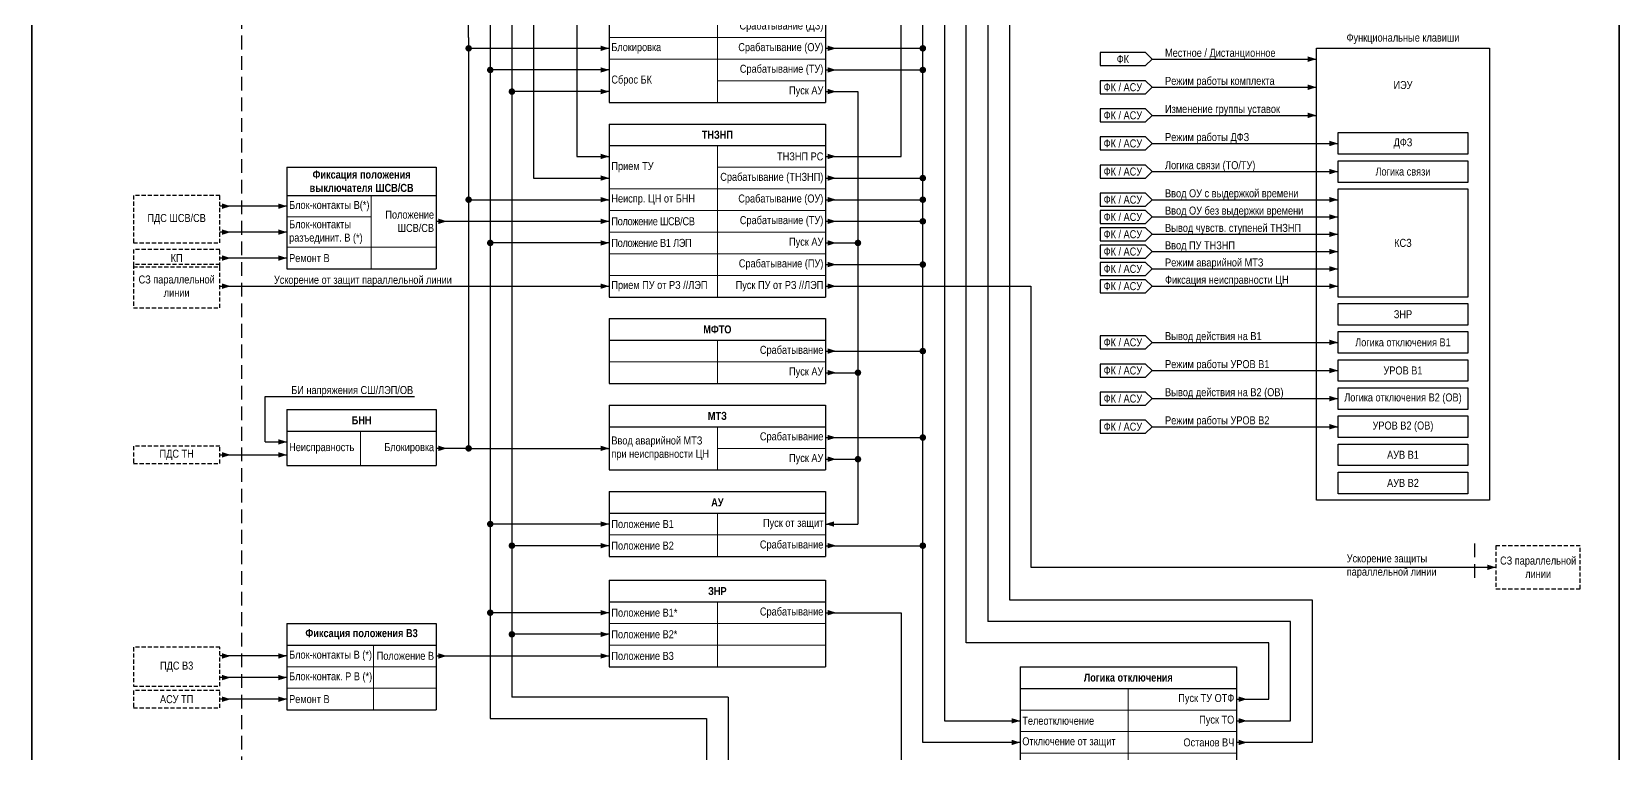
# Model space of a CAD drawing. Header units: millimetres. Extents: x -14593 to 14732, y -17400 to 5232.
# Drawn here: x 1998 to 2732, y -3411 to -3077 of the extents above; entities that cross this region are included whole.
import ezdxf

# ---------------------------------------------------------------- set-up
doc = ezdxf.new("R2010")
doc.units = ezdxf.units.MM
doc.linetypes.add('штриховая2', pattern=[9.525, 6.35, -3.175])
for name, color, linetype, lineweight in [('Основная', 7, 'Continuous', 30), ('Отключение_включение', 1, 'Continuous', 30), ('Цепи внешние', 84, 'Continuous', 30), ('Цепи внутренние', 5, 'Continuous', 30), ('Цепь - ФК и АСУ', 132, 'Continuous', 30)]:
    doc.layers.add(name, color=color, linetype=linetype, lineweight=lineweight)
doc.layers.add('Рамка', color=8, linetype='Continuous', lineweight=35, plot=False)
doc.styles.add('Narrow', font='ARIALN.TTF')
doc.styles.add('Табл дан', font='ARIALN.TTF')
doc.styles.add('Табл загол', font='ARIALNB.TTF')

# ---------------------------------------------------------------- blocks, each defined once
blk = doc.blocks.new('*T59')
at = {"layer": 'Основная', "color": 0, "linetype": 'ByBlock', "lineweight": -2, "transparency": 16777216}
for p, q in [((0, 0), (100, 0)), ((0, 0), (0, -10)), ((100, 0), (100, -10))]:
    blk.add_line(p, q, dxfattribs=at)
at = {"layer": 'Основная', "color": 0, "linetype": 'ByBlock', "lineweight": 30, "transparency": 16777216}
for p, q in [((0, -10), (100, -10)), ((0, -10), (0, -60)), ((100, -10), (100, -60)), ((0, -60), (100, -60))]:
    blk.add_line(p, q, dxfattribs=at)
at = {"layer": 'Основная', "color": 0, "linetype": 'ByBlock', "lineweight": 18, "transparency": 16777216}
for p, q in [((50, -10), (50, -60)), ((50, -20), (100, -20)), ((0, -30), (100, -30)), ((0, -40), (100, -40)), ((50, -50), (100, -50))]:
    blk.add_line(p, q, dxfattribs=at)
at = {"layer": 'Основная', "color": 0, "transparency": 16777216, "char_height": 3.7}
for s, insert, width, attachment_point, style in [('{\\C256;ДЗ}', (50, -5), 97, 5, 'Табл загол'), ('ДЗ РС', (99, -15), 48, 6, 'Табл дан'), ('Прием ТУ', (1, -20), 48, 4, 'Табл дан'), ('Срабатывание (ДЗ)', (99, -25), 48, 6, 'Табл дан'), ('{\\C256;Блокировка}', (1, -35), 48, 4, 'Табл дан'), ('Срабатывание (ОУ)', (99, -35), 48, 6, 'Табл дан'), ('Срабатывание (ТУ)', (99, -45), 48, 6, 'Табл дан'), ('Сброс БК', (1, -50), 48, 4, 'Табл дан'), ('Пуск АУ', (99, -55), 48, 6, 'Табл дан')]:
    blk.add_mtext(s, dxfattribs=dict(at, insert=insert, width=width, attachment_point=attachment_point, style=style))
blk = doc.blocks.new('*T60')
at = {"layer": 'Основная', "color": 0, "linetype": 'ByBlock', "lineweight": -2, "transparency": 16777216}
for p, q in [((0, 0), (100, 0)), ((0, 0), (0, -10)), ((100, 0), (100, -10))]:
    blk.add_line(p, q, dxfattribs=at)
at = {"layer": 'Основная', "color": 0, "linetype": 'ByBlock', "lineweight": 30, "transparency": 16777216}
for p, q in [((0, -10), (100, -10)), ((0, -10), (0, -30)), ((100, -10), (100, -30)), ((0, -30), (100, -30))]:
    blk.add_line(p, q, dxfattribs=at)
at = {"layer": 'Основная', "color": 0, "linetype": 'ByBlock', "lineweight": 18, "transparency": 16777216}
for p, q in [((50, -10), (50, -30)), ((0, -20), (100, -20))]:
    blk.add_line(p, q, dxfattribs=at)
at = {"layer": 'Основная', "color": 0, "transparency": 16777216, "char_height": 3.7}
for s, insert, width, attachment_point, style in [('{\\C256;МФТО}', (50, -5), 97, 5, 'Табл загол'), ('Срабатывание ', (99, -15), 48, 6, 'Табл дан'), ('Пуск АУ', (99, -25), 48, 6, 'Табл дан')]:
    blk.add_mtext(s, dxfattribs=dict(at, insert=insert, width=width, attachment_point=attachment_point, style=style))
blk = doc.blocks.new('*T61')
at = {"layer": 'Основная', "color": 0, "linetype": 'ByBlock', "lineweight": -2, "transparency": 16777216}
for p, q in [((0, 0), (100, 0)), ((0, 0), (0, -10)), ((100, 0), (100, -10))]:
    blk.add_line(p, q, dxfattribs=at)
at = {"layer": 'Основная', "color": 0, "linetype": 'ByBlock', "lineweight": 30, "transparency": 16777216}
for p, q in [((0, -10), (100, -10)), ((0, -10), (0, -30)), ((100, -10), (100, -30)), ((0, -30), (100, -30))]:
    blk.add_line(p, q, dxfattribs=at)
at = {"layer": 'Основная', "color": 0, "linetype": 'ByBlock', "lineweight": 18, "transparency": 16777216}
for p, q in [((50, -10), (50, -30)), ((50, -20), (100, -20))]:
    blk.add_line(p, q, dxfattribs=at)
at = {"layer": 'Основная', "color": 0, "transparency": 16777216, "char_height": 3.7}
for s, insert, width, attachment_point, style in [('{\\C256;МТЗ}', (50, -5), 97, 5, 'Табл загол'), ('Ввод аварийной МТЗ при неисправности ЦН', (1, -20), 48, 4, 'Табл дан'), ('Срабатывание', (99, -15), 48, 6, 'Табл дан'), ('Пуск АУ', (99, -25), 48, 6, 'Табл дан')]:
    blk.add_mtext(s, dxfattribs=dict(at, insert=insert, width=width, attachment_point=attachment_point, style=style))
blk = doc.blocks.new('*T62')
at = {"layer": 'Основная', "color": 0, "linetype": 'ByBlock', "lineweight": -2, "transparency": 16777216}
for p, q in [((0, 0), (100, 0)), ((0, 0), (0, -10)), ((100, 0), (100, -10))]:
    blk.add_line(p, q, dxfattribs=at)
at = {"layer": 'Основная', "color": 0, "linetype": 'ByBlock', "lineweight": 30, "transparency": 16777216}
for p, q in [((0, -10), (100, -10)), ((0, -10), (0, -30)), ((100, -10), (100, -30)), ((0, -30), (100, -30))]:
    blk.add_line(p, q, dxfattribs=at)
at = {"layer": 'Основная', "color": 0, "linetype": 'ByBlock', "lineweight": 18, "transparency": 16777216}
for p, q in [((50, -10), (50, -30)), ((0, -20), (100, -20))]:
    blk.add_line(p, q, dxfattribs=at)
at = {"layer": 'Основная', "color": 0, "transparency": 16777216, "char_height": 3.7}
for s, insert, width, attachment_point, style in [('{\\C256;АУ}', (50, -5), 97, 5, 'Табл загол'), ('Положение В1', (1, -15), 48, 4, 'Табл дан'), ('Пуск от защит', (99, -15), 48, 6, 'Табл дан'), ('Положение В2', (1, -25), 48, 4, 'Табл дан'), ('Срабатывание', (99, -25), 48, 6, 'Табл дан')]:
    blk.add_mtext(s, dxfattribs=dict(at, insert=insert, width=width, attachment_point=attachment_point, style=style))
blk = doc.blocks.new('*T63')
at = {"layer": 'Основная', "color": 0, "linetype": 'ByBlock', "lineweight": -2, "transparency": 16777216}
for p, q in [((0, 0), (100, 0)), ((0, 0), (0, -10)), ((100, 0), (100, -10))]:
    blk.add_line(p, q, dxfattribs=at)
at = {"layer": 'Основная', "color": 0, "linetype": 'ByBlock', "lineweight": 30, "transparency": 16777216}
for p, q in [((0, -10), (100, -10)), ((0, -10), (0, -40)), ((100, -10), (100, -40)), ((0, -40), (100, -40))]:
    blk.add_line(p, q, dxfattribs=at)
at = {"layer": 'Основная', "color": 0, "linetype": 'ByBlock', "lineweight": 18, "transparency": 16777216}
for p, q in [((50, -10), (50, -40)), ((0, -20), (100, -20)), ((0, -30), (100, -30))]:
    blk.add_line(p, q, dxfattribs=at)
at = {"layer": 'Основная', "color": 0, "transparency": 16777216, "char_height": 3.7}
for s, insert, width, attachment_point, style in [('{\\C256;ЗНР}', (50, -5), 97, 5, 'Табл загол'), ('\\A1;Положение В1*', (1, -15), 48, 4, 'Табл дан'), ('Срабатывание', (99, -15), 48, 6, 'Табл дан'), ('\\A1;Положение В2*', (1, -25), 48, 4, 'Табл дан'), ('\\A1;Положение В3', (1, -35), 48, 4, 'Табл дан')]:
    blk.add_mtext(s, dxfattribs=dict(at, insert=insert, width=width, attachment_point=attachment_point, style=style))
blk = doc.blocks.new('Point')
at = {"layer": 'Основная', "color": 0, "const_width": 1.5}
blk.add_lwpolyline([(-0.75, 0, 1), (0.75, 0, 1)], format="xyb", close=True, dxfattribs=at)
blk = doc.blocks.new('*T64')
at = {"layer": 'Основная', "color": 0, "linetype": 'ByBlock', "lineweight": -2, "transparency": 16777216}
for p, q in [((0, 0), (100, 0)), ((0, 0), (0, -10)), ((100, 0), (100, -10))]:
    blk.add_line(p, q, dxfattribs=at)
at = {"layer": 'Основная', "color": 0, "linetype": 'ByBlock', "lineweight": 30, "transparency": 16777216}
for p, q in [((0, -10), (100, -10)), ((0, -10), (0, -70)), ((100, -10), (100, -70)), ((0, -70), (100, -70))]:
    blk.add_line(p, q, dxfattribs=at)
at = {"layer": 'Основная', "color": 0, "linetype": 'ByBlock', "lineweight": 18, "transparency": 16777216}
for p, q in [((50, -10), (50, -70)), ((0, -20), (100, -20)), ((0, -30), (100, -30)), ((0, -40), (100, -40)), ((0, -50), (100, -50)), ((50, -60), (100, -60))]:
    blk.add_line(p, q, dxfattribs=at)
at = {"layer": 'Основная', "color": 0, "transparency": 16777216, "char_height": 3.7}
for s, insert, width, attachment_point, style in [('{\\C256;Логика отключения}', (50, -5), 97, 5, 'Табл загол'), ('Пуск ТУ ОТФ', (99, -15), 48, 6, 'Табл дан'), ('Телеотключение', (1, -25), 48, 4, 'Табл дан'), ('Пуск ТО', (99, -25), 48, 6, 'Табл дан'), ('{\\C256;Отключение от защит}', (1, -35), 48, 4, 'Табл дан'), ('Останов ВЧ', (99, -35), 48, 6, 'Табл дан'), ('Отключение от ЗНР', (1, -45), 48, 4, 'Табл дан'), ('Отключение', (99, -45), 48, 6, 'Табл дан'), ('Отключение от УРОВ', (1, -60), 48, 4, 'Табл дан'), ('Запрет АПВ', (99, -55), 48, 6, 'Табл дан')]:
    blk.add_mtext(s, dxfattribs=dict(at, insert=insert, width=width, attachment_point=attachment_point, style=style))
blk = doc.blocks.new('*T65')
at = {"layer": 'Основная', "color": 0, "linetype": 'ByBlock', "lineweight": -2, "transparency": 16777216}
for p, q in [((0, 0), (69, 0)), ((0, 0), (0, -10)), ((69, 0), (69, -10))]:
    blk.add_line(p, q, dxfattribs=at)
at = {"layer": 'Основная', "color": 0, "linetype": 'ByBlock', "lineweight": 30, "transparency": 16777216}
for p, q in [((0, -10), (69, -10)), ((0, -10), (0, -26)), ((69, -10), (69, -26)), ((0, -26), (69, -26))]:
    blk.add_line(p, q, dxfattribs=at)
at = {"layer": 'Основная', "color": 0, "linetype": 'ByBlock', "lineweight": 18, "transparency": 16777216}
blk.add_line((34, -10), (34, -26), dxfattribs=at)
at = {"layer": 'Основная', "color": 0, "transparency": 16777216, "char_height": 3.7}
for s, insert, width, attachment_point, style in [('{\\C256;БНН}', (34.5, -5), 66, 5, 'Табл загол'), ('Неисправность', (1, -18), 32, 4, 'Табл дан'), ('Блокировка', (68, -18), 33, 6, 'Табл дан')]:
    blk.add_mtext(s, dxfattribs=dict(at, insert=insert, width=width, attachment_point=attachment_point, style=style))
blk = doc.blocks.new('*T69')
at = {"layer": 'Основная', "color": 0, "linetype": 'ByBlock', "lineweight": -2, "transparency": 16777216}
for p, q in [((0, 0), (100, 0)), ((0, 0), (0, -10)), ((100, 0), (100, -10))]:
    blk.add_line(p, q, dxfattribs=at)
at = {"layer": 'Основная', "color": 0, "linetype": 'ByBlock', "lineweight": 30, "transparency": 16777216}
for p, q in [((0, -10), (100, -10)), ((0, -10), (0, -80)), ((100, -10), (100, -80)), ((0, -80), (100, -80))]:
    blk.add_line(p, q, dxfattribs=at)
at = {"layer": 'Основная', "color": 0, "linetype": 'ByBlock', "lineweight": 18, "transparency": 16777216}
for p, q in [((50, -10), (50, -80)), ((50, -20), (100, -20)), ((0, -30), (100, -30)), ((0, -40), (100, -40)), ((0, -50), (100, -50)), ((0, -60), (100, -60)), ((0, -70), (100, -70))]:
    blk.add_line(p, q, dxfattribs=at)
at = {"layer": 'Основная', "color": 0, "transparency": 16777216, "char_height": 3.7}
for s, insert, width, attachment_point, style in [('{\\C256;ТНЗНП}', (50, -5), 97, 5, 'Табл загол'), ('ТНЗНП РС', (99, -15), 48, 6, 'Табл дан'), ('Прием ТУ', (1, -20), 48, 4, 'Табл дан'), ('Срабатывание ({\\C256;ТНЗНП)}', (99, -25), 48, 6, 'Табл дан'), ('{\\C256;Неиспр. ЦН от БНН}', (1, -35), 48, 4, 'Табл дан'), ('Срабатывание (ОУ)', (99, -35), 48, 6, 'Табл дан'), ('{\\T0.95;Положение ШСВ/СВ}', (1, -45), 48, 4, 'Табл дан'), ('Срабатывание (ТУ)', (99, -45), 48, 6, 'Табл дан'), ('{\\T0.95;Положение В1 ЛЭП}', (1, -55), 48, 4, 'Табл дан'), ('Пуск АУ', (99, -55), 48, 6, 'Табл дан'), ('Срабатывание (ПУ)', (99, -65), 48, 6, 'Табл дан'), ('Прием ПУ от РЗ //ЛЭП', (1, -75), 48, 4, 'Табл дан'), ('Пуск ПУ от РЗ //ЛЭП', (99, -75), 48, 6, 'Табл дан')]:
    blk.add_mtext(s, dxfattribs=dict(at, insert=insert, width=width, attachment_point=attachment_point, style=style))
blk = doc.blocks.new('*T73')
at = {"layer": 'Основная', "color": 0, "linetype": 'ByBlock', "lineweight": -2, "transparency": 16777216}
for p, q in [((0, 0), (69, 0)), ((0, 0), (0, -12.99)), ((69, 0), (69, -12.99))]:
    blk.add_line(p, q, dxfattribs=at)
at = {"layer": 'Основная', "color": 0, "linetype": 'ByBlock', "lineweight": 30, "transparency": 16777216}
for p, q in [((0, -12.99), (69, -12.99)), ((0, -12.99), (0, -47.01)), ((69, -12.99), (69, -47.01)), ((0, -47.01), (69, -47.01))]:
    blk.add_line(p, q, dxfattribs=at)
at = {"layer": 'Основная', "color": 0, "linetype": 'ByBlock', "lineweight": 18, "transparency": 16777216}
for p, q in [((39, -12.99), (39, -47.01)), ((0, -22.99), (39, -22.99)), ((0, -37.01), (69, -37.01))]:
    blk.add_line(p, q, dxfattribs=at)
at = {"layer": 'Основная', "color": 0, "transparency": 16777216, "char_height": 3.7}
for s, insert, width, attachment_point, style in [('Фиксация положения выключателя ШСВ/СВ', (34.5, -6.5), 66, 5, 'Табл загол'), ('Блок-контакты В(*)', (1, -17.99), 37, 4, 'Табл дан'), ('\\A1;Положение {\\A0;\\C256;ШСВ/СВ}', (68, -25), 28, 6, 'Табл дан'), ('Блок-контакты разъединит. В (*)', (1, -30), 37, 4, 'Табл дан'), ('Ремонт В', (1, -42.01), 37, 4, 'Табл дан')]:
    blk.add_mtext(s, dxfattribs=dict(at, insert=insert, width=width, attachment_point=attachment_point, style=style))
blk = doc.blocks.new('*T207')
at = {"layer": 'Основная', "color": 0, "linetype": 'ByBlock', "lineweight": -2, "transparency": 16777216}
for p, q in [((0, 0), (69, 0)), ((0, 0), (0, -10)), ((69, 0), (69, -10))]:
    blk.add_line(p, q, dxfattribs=at)
at = {"layer": 'Основная', "color": 0, "linetype": 'ByBlock', "lineweight": 30, "transparency": 16777216}
for p, q in [((0, -10), (69, -10)), ((0, -10), (0, -40)), ((69, -10), (69, -40)), ((0, -40), (69, -40))]:
    blk.add_line(p, q, dxfattribs=at)
at = {"layer": 'Основная', "color": 0, "linetype": 'ByBlock', "lineweight": 18, "transparency": 16777216}
for p, q in [((40, -10), (40, -40)), ((0, -20), (69, -20)), ((0, -30), (69, -30))]:
    blk.add_line(p, q, dxfattribs=at)
at = {"layer": 'Основная', "color": 0, "transparency": 16777216, "char_height": 3.7}
for s, insert, width, attachment_point, style in [('Фиксация положения В3', (34.5, -5), 66, 5, 'Табл загол'), ('Блок-контакты В (*)', (1, -15), 38, 4, 'Табл дан'), ('\\A1;Положение В', (68, -15), 27, 6, 'Табл дан'), ('Блок-контак. Р В (*)', (1, -25), 38, 4, 'Табл дан'), ('Ремонт В', (1, -35), 38, 4, 'Табл дан')]:
    blk.add_mtext(s, dxfattribs=dict(at, insert=insert, width=width, attachment_point=attachment_point, style=style))

msp = doc.modelspace()

# ---------------------------------------------------------------- linework, layer by layer
at = {"layer": 'Основная'}
msp.add_lwpolyline([(2592, -3085), (2672, -3085), (2672, -3294), (2592, -3294)], close=True, dxfattribs=at)
at = {"layer": 'Основная', "ltscale": 0.3}
for points in [[(2602, -3124), (2662, -3124), (2662, -3134), (2602, -3134)], [(2602, -3137), (2662, -3137), (2662, -3147), (2602, -3147)], [(2602, -3150), (2662, -3150), (2662, -3200), (2602, -3200)], [(2602, -3203), (2662, -3203), (2662, -3213), (2602, -3213)], [(2602, -3216), (2662, -3216), (2662, -3226), (2602, -3226)], [(2602, -3229), (2662, -3229), (2662, -3239), (2602, -3239)], [(2602, -3242), (2662, -3242), (2662, -3252), (2602, -3252)], [(2602, -3255), (2662, -3255), (2662, -3265), (2602, -3265)], [(2602, -3268), (2662, -3268), (2662, -3278), (2602, -3278)], [(2602, -3281), (2662, -3281), (2662, -3291), (2602, -3291)]]:
    msp.add_lwpolyline(points, close=True, dxfattribs=at)
at = {"layer": 'Основная', "color": 5}
for points in [[(2320, -3385), (2220, -3385)], [(2210, -3395), (2310, -3395)]]:
    msp.add_lwpolyline(points, dxfattribs=at)
at = {"layer": 'Отключение_включение', "ltscale": 0.3}
for points in [[(2410, -3406), (2410, -2925)], [(2420, -2975), (2420, -3396)], [(2440, -2995), (2440, -3350)], [(2365, -3145), (2410, -3145)], [(2365, -3155), (2410, -3155), (2410, -3155)], [(2365, -3225), (2410, -3225)], [(2365, -3265), (2410, -3265)], [(2365, -3315), (2410, -3315)], [(2365, -3346), (2400, -3346)], [(2580, -3350), (2440, -3350)], [(2580, -3396), (2580, -3350)], [(2420, -3396), (2455, -3396)], [(2555, -3396), (2580, -3396)], [(2455, -3406), (2410, -3406)]]:
    msp.add_lwpolyline(points, dxfattribs=at)
for points in [[(2370, -3085, 0, 2.5, 0), (2366, -3085, 0, 0, 0)], [(2370, -3095, 0, 2.5, 0), (2366, -3095, 0, 0, 0)], [(2370, -3145, 0, 2.5, 0), (2366, -3145, 0, 0, 0)], [(2370, -3155, 0, 2.5, 0), (2366, -3155, 0, 0, 0)], [(2370, -3165, 0, 2.5, 0), (2366, -3165, 0, 0, 0)], [(2370, -3185, 0, 2.5, 0), (2366, -3185, 0, 0, 0)], [(2370, -3225, 0, 2.5, 0), (2366, -3225, 0, 0, 0)], [(2370, -3265, 0, 2.5, 0), (2366, -3265, 0, 0, 0)], [(2370, -3315, 0, 2.5, 0), (2366, -3315, 0, 0, 0)], [(2370, -3346, 0, 2.5, 0), (2366, -3346, 0, 0, 0)], [(2455, -3396, 0, 2.5, 0), (2451, -3396, 0, 0, 0)], [(2560, -3396, 0, 2.5, 0), (2556, -3396, 0, 0, 0)], [(2455, -3406, 0, 2.5, 0), (2451, -3406, 0, 0, 0)]]:
    msp.add_lwpolyline(points, format="xyseb", dxfattribs=at)
at = {"layer": 'Отключение_включение'}
for points in [[(2365, -3085), (2410, -3085)], [(2365, -3095), (2410, -3095)], [(2365, -3165), (2410, -3165)], [(2365, -3185), (2410, -3185)], [(2400, -3346), (2400, -3416)]]:
    msp.add_lwpolyline(points, dxfattribs=at)
at = {"layer": 'Рамка', "color": 1}
msp.add_lwpolyline([(1998, -2659), (2732, -2659), (2732, -3863), (1998, -3863)], close=True, dxfattribs=at)
at = {"layer": 'Цепи внешние', "linetype": 'штриховая2', "ltscale": 0.3}
for points in [[(2085, -3153), (2045, -3153), (2045, -3175), (2085, -3175)], [(2085, -3178), (2045, -3178), (2045, -3186), (2085, -3186)], [(2085, -3185), (2045, -3185), (2045, -3205), (2085, -3205)], [(2085, -3269), (2045, -3269), (2045, -3277), (2085, -3277)], [(2714, -3315), (2675, -3315), (2675, -3335), (2714, -3335)], [(2085, -3362), (2045, -3362), (2045, -3380), (2085, -3380)], [(2085, -3382), (2045, -3382), (2045, -3390), (2085, -3390)]]:
    msp.add_lwpolyline(points, close=True, dxfattribs=at)
at = {"layer": 'Цепи внешние', "ltscale": 0.3}
for points in [[(2090, -3158, 0, 2.5, 0), (2086, -3158, 0, 0, 0)], [(2116, -3158, 0, 2.5, 0), (2112, -3158, 0, 0, 0)], [(2090, -3170, 0, 2.5, 0), (2086, -3170, 0, 0, 0)], [(2116, -3170, 0, 2.5, 0), (2112, -3170, 0, 0, 0)], [(2090, -3182, 0, 2.5, 0), (2086, -3182, 0, 0, 0)], [(2116, -3182, 0, 2.5, 0), (2112, -3182, 0, 0, 0)], [(2090, -3195, 0, 2.5, 0), (2086, -3195, 0, 0, 0)], [(2265, -3195, 0, 2.5, 0), (2261, -3195, 0, 0, 0)], [(2370, -3195, 0, 2.5, 0), (2366, -3195, 0, 0, 0)], [(2090, -3273, 0, 2.5, 0), (2086, -3273, 0, 0, 0)], [(2116, -3273, 0, 2.5, 0), (2112, -3273, 0, 0, 0)], [(2675, -3325, 0, 2.5, 0), (2671, -3325, 0, 0, 0)], [(2090, -3366, 0, 2.5, 0), (2086, -3366, 0, 0, 0)], [(2116, -3366, 0, 2.5, 0), (2112, -3366, 0, 0, 0)], [(2090, -3376, 0, 2.5, 0), (2086, -3376, 0, 0, 0)], [(2116, -3376, 0, 2.5, 0), (2112, -3376, 0, 0, 0)], [(2090, -3386, 0, 2.5, 0), (2086, -3386, 0, 0, 0)], [(2116, -3386, 0, 2.5, 0), (2112, -3386, 0, 0, 0)]]:
    msp.add_lwpolyline(points, format="xyseb", dxfattribs=at)
at = {"layer": 'Цепи внешние'}
for points in [[(2116, -3158), (2085, -3158)], [(2116, -3170), (2085, -3170)], [(2116, -3182), (2085, -3182)], [(2085, -3195), (2265, -3195)], [(2365, -3195), (2460, -3195)], [(2085, -3273), (2116, -3273)], [(2460, -3325), (2675, -3325)], [(2116, -3366), (2085, -3366)], [(2116, -3376), (2085, -3376)], [(2116, -3386), (2085, -3386)]]:
    msp.add_lwpolyline(points, dxfattribs=at)
at = {"layer": 'Цепи внешние', "ltscale": 0.3}
msp.add_lwpolyline([(2460, -3195), (2460, -3325)], dxfattribs=at)
at = {"layer": 'Цепи внутренние', "linetype": 'штриховая2'}
for points in [[(2095, -2841), (2095, -3706)], [(2665, -3314), (2665, -3333)]]:
    msp.add_lwpolyline(points, dxfattribs=at)
at = {"layer": 'Цепи внутренние'}
for points in [[(2450, -2895), (2450, -3340)], [(2200, -3080), (2200, -2925)], [(2430, -3360), (2430, -3005)], [(2250, -3035), (2250, -3135)], [(2200, -3080), (2200, -3270)], [(2200, -3085), (2265, -3085)], [(2365, -3105), (2380, -3105)], [(2380, -3105), (2380, -3305)], [(2200, -3155), (2265, -3155)], [(2185, -3165), (2265, -3165)], [(2365, -3175), (2380, -3175)], [(2106, -3246), (2175, -3246)], [(2106, -3267), (2106, -3246)], [(2106, -3267), (2116, -3267)], [(2200, -3270), (2265, -3270)], [(2450, -3340), (2590, -3340)], [(2590, -3340), (2590, -3406)], [(2570, -3360), (2430, -3360)], [(2570, -3386), (2570, -3360)], [(2185, -3366), (2265, -3366)], [(2555, -3386), (2570, -3386)], [(2590, -3406), (2555, -3406)]]:
    msp.add_lwpolyline(points, dxfattribs=at)
at = {"layer": 'Цепи внутренние', "ltscale": 0.3}
for points in [[(2210, -2940), (2210, -3395)], [(2220, -2950), (2220, -3385)], [(2230, -3015), (2230, -3145)], [(2400, -3135), (2400, -3015)], [(2265, -3095), (2210, -3095)], [(2265, -3105), (2220, -3105)], [(2250, -3135), (2265, -3135)], [(2365, -3135), (2400, -3135)], [(2230, -3145), (2265, -3145)], [(2265, -3175), (2210, -3175)], [(2365, -3235), (2380, -3235)], [(2200, -3270), (2185, -3270)], [(2365, -3275), (2380, -3275)], [(2265, -3305), (2210, -3305)], [(2365, -3305), (2380, -3305)], [(2265, -3315), (2220, -3315)], [(2265, -3346), (2210, -3346)], [(2265, -3356), (2220, -3356)], [(2320, -3385), (2320, -3759)], [(2310, -3395), (2310, -3759)]]:
    msp.add_lwpolyline(points, dxfattribs=at)
for points in [[(2265, -3085, 0, 2.5, 0), (2261, -3085, 0, 0, 0)], [(2265, -3095, 0, 2.5, 0), (2261, -3095, 0, 0, 0)], [(2265, -3105, 0, 2.5, 0), (2261, -3105, 0, 0, 0)], [(2370, -3105, 0, 2.5, 0), (2366, -3105, 0, 0, 0)], [(2265, -3135, 0, 2.5, 0), (2261, -3135, 0, 0, 0)], [(2370, -3135, 0, 2.5, 0), (2366, -3135, 0, 0, 0)], [(2265, -3145, 0, 2.5, 0), (2261, -3145, 0, 0, 0)], [(2265, -3155, 0, 2.5, 0), (2261, -3155, 0, 0, 0)], [(2190, -3165, 0, 2.5, 0), (2186, -3165, 0, 0, 0)], [(2265, -3165, 0, 2.5, 0), (2261, -3165, 0, 0, 0)], [(2265, -3175, 0, 2.5, 0), (2261, -3175, 0, 0, 0)], [(2370, -3175, 0, 2.5, 0), (2366, -3175, 0, 0, 0)], [(2370, -3235, 0, 2.5, 0), (2366, -3235, 0, 0, 0)], [(2116, -3267, 0, 2.5, 0), (2112, -3267, 0, 0, 0)], [(2190, -3270, 0, 2.5, 0), (2186, -3270, 0, 0, 0)], [(2265, -3270, 0, 2.5, 0), (2261, -3270, 0, 0, 0)], [(2370, -3275, 0, 2.5, 0), (2366, -3275, 0, 0, 0)], [(2265, -3305, 0, 2.5, 0), (2261, -3305, 0, 0, 0)], [(2365, -3305, 0, 2.5, 0), (2369, -3305, 0, 0, 0)], [(2265, -3315, 0, 2.5, 0), (2261, -3315, 0, 0, 0)], [(2265, -3346, 0, 2.5, 0), (2261, -3346, 0, 0, 0)], [(2265, -3356, 0, 2.5, 0), (2261, -3356, 0, 0, 0)], [(2190, -3366, 0, 2.5, 0), (2186, -3366, 0, 0, 0)], [(2265, -3366, 0, 2.5, 0), (2261, -3366, 0, 0, 0)], [(2560, -3386, 0, 2.5, 0), (2556, -3386, 0, 0, 0)], [(2560, -3406, 0, 2.5, 0), (2556, -3406, 0, 0, 0)]]:
    msp.add_lwpolyline(points, format="xyseb", dxfattribs=at)
at = {"layer": 'Цепь - ФК и АСУ', "ltscale": 0.3}
for points in [[(2516, -3090), (2513, -3087), (2492, -3087), (2492, -3093), (2513, -3093), (2516, -3090)], [(2516, -3103), (2513, -3100), (2492, -3100), (2492, -3106), (2513, -3106), (2516, -3103)], [(2516, -3116), (2513, -3113), (2492, -3113), (2492, -3119), (2513, -3119), (2516, -3116)], [(2516, -3129), (2513, -3126), (2492, -3126), (2492, -3132), (2513, -3132), (2516, -3129)], [(2516, -3142), (2513, -3139), (2492, -3139), (2492, -3145), (2513, -3145), (2516, -3142)], [(2516, -3155), (2513, -3152), (2492, -3152), (2492, -3158), (2513, -3158), (2516, -3155)], [(2516, -3163), (2513, -3160), (2492, -3160), (2492, -3166), (2513, -3166), (2516, -3163)], [(2516, -3171), (2513, -3168), (2492, -3168), (2492, -3174), (2513, -3174), (2516, -3171)], [(2516, -3179), (2513, -3176), (2492, -3176), (2492, -3182), (2513, -3182), (2516, -3179)], [(2516, -3187), (2513, -3184), (2492, -3184), (2492, -3190), (2513, -3190), (2516, -3187)], [(2516, -3195), (2513, -3192), (2492, -3192), (2492, -3198), (2513, -3198), (2516, -3195)], [(2516, -3221), (2513, -3218), (2492, -3218), (2492, -3224), (2513, -3224), (2516, -3221)], [(2516, -3234), (2513, -3231), (2492, -3231), (2492, -3237), (2513, -3237), (2516, -3234)], [(2516, -3247), (2513, -3244), (2492, -3244), (2492, -3250), (2513, -3250), (2516, -3247)], [(2516, -3260), (2513, -3257), (2492, -3257), (2492, -3263), (2513, -3263), (2516, -3260)]]:
    msp.add_lwpolyline(points, dxfattribs=at)
at = {"layer": 'Цепь - ФК и АСУ'}
for points in [[(2516, -3090), (2592, -3090)], [(2516, -3103), (2592, -3103)], [(2516, -3116), (2592, -3116)], [(2516, -3129), (2602, -3129)], [(2516, -3142), (2602, -3142)], [(2516, -3155), (2602, -3155)], [(2516, -3163), (2602, -3163)], [(2516, -3171), (2602, -3171)], [(2516, -3179), (2602, -3179)], [(2516, -3187), (2602, -3187)], [(2516, -3195), (2602, -3195)], [(2516, -3221), (2602, -3221)], [(2516, -3234), (2602, -3234)], [(2516, -3247), (2602, -3247)], [(2516, -3260), (2602, -3260)]]:
    msp.add_lwpolyline(points, dxfattribs=at)
at = {"layer": 'Цепь - ФК и АСУ', "ltscale": 0.3}
for points in [[(2592, -3090, 0, 2.5, 0), (2588, -3090, 0, 0, 0)], [(2592, -3103, 0, 2.5, 0), (2588, -3103, 0, 0, 0)], [(2592, -3116, 0, 2.5, 0), (2588, -3116, 0, 0, 0)], [(2602, -3129, 0, 2.5, 0), (2598, -3129, 0, 0, 0)], [(2602, -3142, 0, 2.5, 0), (2598, -3142, 0, 0, 0)], [(2602, -3155, 0, 2.5, 0), (2598, -3155, 0, 0, 0)], [(2602, -3163, 0, 2.5, 0), (2598, -3163, 0, 0, 0)], [(2602, -3171, 0, 2.5, 0), (2598, -3171, 0, 0, 0)], [(2602, -3179, 0, 2.5, 0), (2598, -3179, 0, 0, 0)], [(2602, -3187, 0, 2.5, 0), (2598, -3187, 0, 0, 0)], [(2602, -3195, 0, 2.5, 0), (2598, -3195, 0, 0, 0)], [(2602, -3221, 0, 2.5, 0), (2598, -3221, 0, 0, 0)], [(2602, -3234, 0, 2.5, 0), (2598, -3234, 0, 0, 0)], [(2602, -3247, 0, 2.5, 0), (2598, -3247, 0, 0, 0)], [(2602, -3260, 0, 2.5, 0), (2598, -3260, 0, 0, 0)]]:
    msp.add_lwpolyline(points, format="xyseb", dxfattribs=at)

# ---------------------------------------------------------------- block references
for name, p in [('*T59', (2265, -3050)), ('*T69', (2265, -3120)), ('*T73', (2116, -3140.01)), ('*T60', (2265, -3210)), ('*T61', (2265, -3250)), ('*T65', (2116, -3252)), ('*T62', (2265, -3290)), ('*T63', (2265, -3331)), ('*T207', (2116, -3350.97)), ('*T64', (2455, -3371))]:
    msp.add_blockref(name, p)
at = {"layer": 'Отключение_включение'}
for p in [(2410, -3085), (2410, -3095), (2410, -3145), (2410, -3155), (2410, -3165), (2410, -3185), (2410, -3225), (2410, -3265), (2410, -3315)]:
    msp.add_blockref('Point', p, dxfattribs=at)
at = {"layer": 'Цепи внутренние'}
for p in [(2200, -3085), (2210, -3095), (2220, -3105), (2200, -3155), (2210, -3175), (2380, -3175), (2380, -3235), (2200, -3270), (2380, -3275), (2210, -3305), (2220, -3315), (2210, -3346), (2220, -3356)]:
    msp.add_blockref('Point', p, dxfattribs=at)

# ---------------------------------------------------------------- texts
at = {"layer": 'Основная', "char_height": 3.7, "style": 'Narrow'}
for s, insert, width, attachment_point in [('Функциональные клавиши', (2632, -3083), 94, 8), ('ФК', (2502.5, -3090), 21, 5), ('Местное / Дистанционное', (2522, -3090), 89, 7), ('ФК / АСУ', (2502.5, -3103), 21, 5), ('Режим работы комплекта', (2522, -3103), 89, 7), ('ИЭУ', (2632, -3102), 80, 5), ('Изменение группы уставок', (2522, -3116), 89, 7), ('ФК / АСУ', (2502.5, -3116), 21, 5), ('Режим работы ДФЗ', (2522, -3129), 89, 7), ('ДФЗ', (2632, -3129), 60, 5), ('ФК / АСУ', (2502.5, -3129), 21, 5), ('ФК / АСУ', (2502.5, -3142), 21, 5), ('Логика связи (ТО/ТУ)', (2522, -3142), 89, 7), ('Логика связи', (2632, -3142), 60, 5), ('ФК / АСУ', (2502.5, -3155), 21, 5), ('Ввод ОУ с выдержкой времени', (2522, -3155), 99, 7), ('ПДС ШСВ/СВ', (2065, -3164), 40, 5), ('ФК / АСУ', (2502.5, -3163), 21, 5), ('Ввод ОУ без выдержки времени', (2522, -3163), 99, 7), ('ФК / АСУ', (2502.5, -3171), 21, 5), ('Вывод чувств. ступеней ТНЗНП', (2522, -3171), 99, 7), ('ФК / АСУ', (2502.5, -3179), 21, 5), ('Ввод ПУ ТНЗНП', (2522, -3179), 99, 7), ('КСЗ', (2632, -3175), 60, 5), ('КП', (2065, -3182), 40, 5), ('ФК / АСУ', (2502.5, -3187), 21, 5), ('Режим аварийной МТЗ', (2522, -3187), 99, 7), ('СЗ параллельной линии', (2065, -3195), 40, 5), ('Ускорение от защит параллельной линии', (2110, -3195), 85, 7), ('Фиксация неисправности ЦН', (2522, -3195), 99, 7), ('ФК / АСУ', (2502.5, -3195), 21, 5), ('ЗНР', (2632, -3208), 60, 5), ('ФК / АСУ', (2502.5, -3221), 21, 5), ('Вывод действия на В1', (2522, -3221), 68, 7), ('Логика отключения В1', (2632, -3221), 60, 5), ('Режим работы УРОВ В1', (2522, -3234), 68, 7), ('ФК / АСУ', (2502.5, -3234), 21, 5), ('УРОВ В1', (2632, -3234), 60, 5), ('БИ напряжения СШ/ЛЭП/ОВ', (2118, -3246), 57, 7), ('Вывод действия на В2 (ОВ)', (2522, -3247), 68, 7), ('ФК / АСУ', (2502.5, -3247), 21, 5), ('Логика отключения В2 (ОВ)', (2632, -3247), 60, 5), ('ФК / АСУ', (2502.5, -3260), 21, 5), ('Режим работы УРОВ В2', (2522, -3260), 68, 7), ('УРОВ В2 (ОВ)', (2632, -3260), 60, 5), ('ПДС ТН', (2065, -3273), 40, 5), ('АУВ В1', (2632, -3273), 60, 5), ('АУВ В2', (2632, -3286), 60, 5), ('Ускорение защиты параллельной линии', (2606, -3330), 46, 7), ('СЗ параллельной линии', (2694.5, -3325), 39, 5), ('ПДС В3', (2065, -3371), 40, 5), ('АСУ ТП', (2065, -3386), 40, 5)]:
    msp.add_mtext(s, dxfattribs=dict(at, insert=insert, width=width, attachment_point=attachment_point))

doc.saveas('drawing.dxf')
